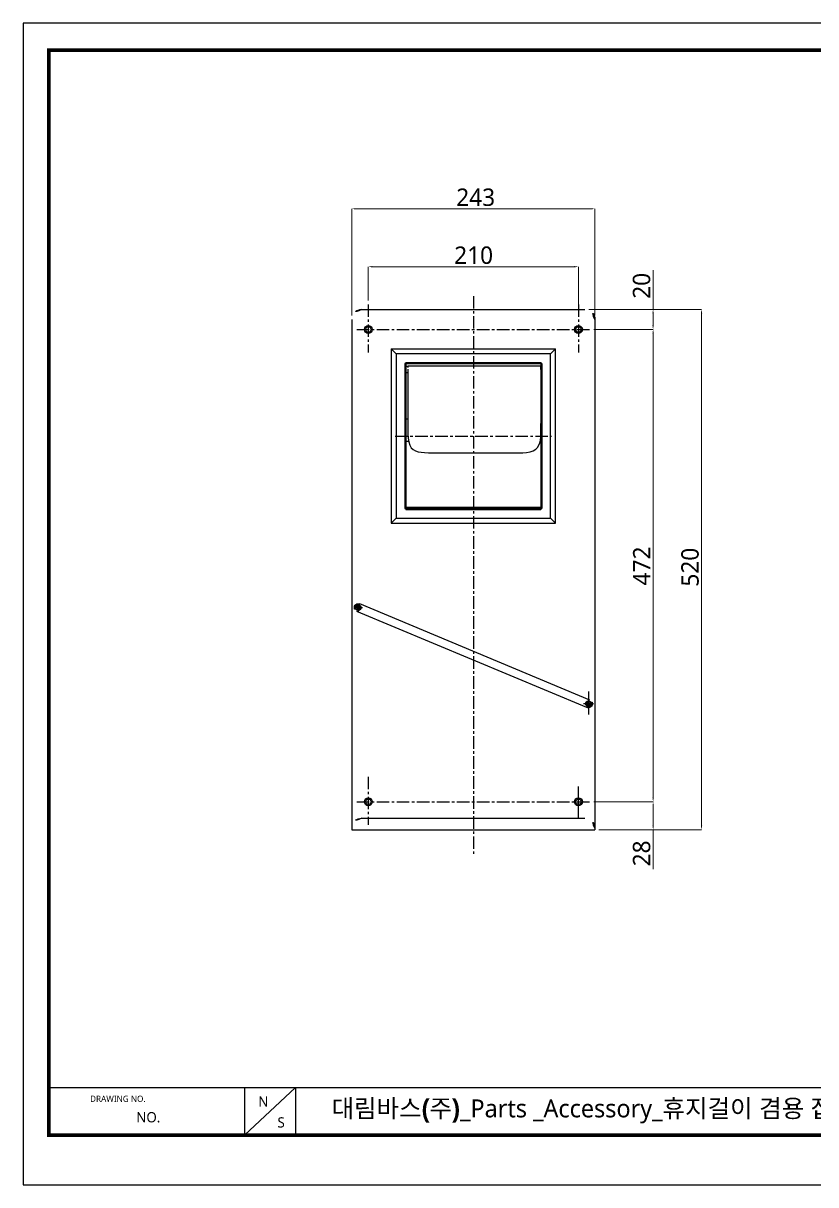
# Model space of a CAD drawing. Extents: x 16296660632 to 16296679089, y -37409619871 to -37409616839.
# Drawn here: x 16296677505 to 16296678297, y -37409618000 to -37409616839 of the extents above; entities that cross this region are included whole.
import ezdxf

# ---------------------------------------------------------------- set-up
doc = ezdxf.new("R2010")
doc.units = 0
doc.header["$LTSCALE"] = 10
doc.header["$MEASUREMENT"] = 0
doc.header["$PDMODE"] = 3
doc.header["$PDSIZE"] = -10
doc.linetypes.add('CENTER', pattern=[2, 1.25, -0.25, 0.25, -0.25])
doc.linetypes.add('HIDDEN', pattern=[0.375, 0.25, -0.125])
doc.layers.get('0').update_dxf_attribs({"linetype": 'CONTINUOUS'})
doc.layers.get('DEFPOINTS').update_dxf_attribs({"linetype": 'CONTINUOUS'})
doc.styles.add('Daelim Dimension', font='')
doc.styles.get('Daelim Dimension').set_extended_font_data('NanumGothic')
doc.dimstyles.new('DEFAULT', dxfattribs={"dimscale": 2, "dimtxt": 2, "dimasz": 2, "dimexe": 0, "dimexo": 2, "dimgap": 1, "dimtad": 1, "dimdec": 1, "dimzin": 9, "dimdsep": 46, "dimtxsty": 'Daelim Dimension', "dimcen": 0.5, "dimclrd": 252, "dimclre": 252, "dimclrt": 3, "dimadec": 1, "dimazin": 0, "dimtfac": 1, "dimtdec": 1, "dimtix": 1, "dimtmove": 0, "dimatfit": 3, "dimfxl": 1, "dimtolj": 1, "dimtzin": 1, "dimlwd": 9, "dimlwe": 9, "dimarcsym": 0})

# ---------------------------------------------------------------- blocks, each defined once
blk = doc.blocks.new('*D7')
at = {"color": 5, "lineweight": 9, "transparency": 16777216}
for p, q in [((16296677832.96335, -37409617131.391487), (16296677832.96335, -37409617024.805443)), ((16296677836.96335, -37409617024.805443), (16296678071.96335, -37409617024.805443)), ((16296678075.96335, -37409617131.391487), (16296678075.96335, -37409617024.805443))]:
    blk.add_line(p, q, dxfattribs=at)
at = {"color": 5, "transparency": 16777216}
for points in [[(16296677836.96335, -37409617024.138771), (16296677836.96335, -37409617025.472099), (16296677832.96335, -37409617024.805443)], [(16296678071.96335, -37409617024.138771), (16296678071.96335, -37409617025.472099), (16296678075.96335, -37409617024.805443)]]:
    blk.add_solid(points, dxfattribs=at)
at = {"layer": 'DEFPOINTS', "color": 0, "transparency": 16777216}
for p in [(16296678075.96335, -37409617024.805443), (16296677832.96335, -37409617135.391487), (16296678075.96335, -37409617135.391487)]:
    blk.add_point(p, dxfattribs=at)
at = {"color": 7, "transparency": 16777216, "insert": (16296677956.773849, -37409617013.326111), "char_height": 8, "attachment_point": 5, "style": 'Daelim Dimension'}
blk.add_mtext('\\A1;{\\H2.1739x;243}', dxfattribs=at)
blk = doc.blocks.new('*D8')
at = {"color": 5, "lineweight": 9, "transparency": 16777216}
for p, q in [((16296677849.46335, -37409617116.391487), (16296677849.46335, -37409617082.67704)), ((16296677853.46335, -37409617082.67704), (16296678055.46335, -37409617082.67704)), ((16296678059.46335, -37409617126.156242), (16296678059.46335, -37409617082.67704))]:
    blk.add_line(p, q, dxfattribs=at)
at = {"color": 5, "transparency": 16777216}
for points in [[(16296677853.46335, -37409617082.010384), (16296677853.46335, -37409617083.343697), (16296677849.46335, -37409617082.67704)], [(16296678055.46335, -37409617082.010384), (16296678055.46335, -37409617083.343697), (16296678059.46335, -37409617082.67704)]]:
    blk.add_solid(points, dxfattribs=at)
at = {"layer": 'DEFPOINTS', "color": 0, "transparency": 16777216}
for p in [(16296678059.46335, -37409617082.67704), (16296677849.46335, -37409617120.391487), (16296678059.46335, -37409617130.156242)]:
    blk.add_point(p, dxfattribs=at)
at = {"color": 7, "transparency": 16777216, "insert": (16296677954.70575, -37409617071.247467), "char_height": 8, "attachment_point": 5, "style": 'Daelim Dimension'}
blk.add_mtext('\\A1;{\\H2.1739x;210}', dxfattribs=at)
blk = doc.blocks.new('*D2')
at = {"color": 5, "lineweight": 9, "transparency": 16777216}
for p, q in [((16296678111.704269, -37409617145.391487), (16296678134.11392, -37409617145.391487)), ((16296678134.11392, -37409617149.391487), (16296678134.11392, -37409617613.391487)), ((16296678074.96335, -37409617617.391487), (16296678134.11392, -37409617617.391487))]:
    blk.add_line(p, q, dxfattribs=at)
at = {"color": 5, "transparency": 16777216}
for points in [[(16296678133.44726, -37409617149.391487), (16296678134.78059, -37409617149.391487), (16296678134.11392, -37409617145.391487)], [(16296678133.44726, -37409617613.391487), (16296678134.78059, -37409617613.391487), (16296678134.11392, -37409617617.391487)]]:
    blk.add_solid(points, dxfattribs=at)
at = {"layer": 'DEFPOINTS', "color": 0, "transparency": 16777216}
for p in [(16296678107.704269, -37409617145.391487), (16296678070.96335, -37409617617.391487), (16296678134.11392, -37409617617.391487)]:
    blk.add_point(p, dxfattribs=at)
at = {"color": 7, "transparency": 16777216, "insert": (16296678122.734131, -37409617381.732437), "char_height": 8, "attachment_point": 5, "rotation": 90, "style": 'Daelim Dimension'}
blk.add_mtext('\\A1;{\\H2.1739x;472}', dxfattribs=at)
blk = doc.blocks.new('*D3')
at = {"color": 5, "lineweight": 9, "transparency": 16777216}
for p, q in [((16296678069.96335, -37409617125.391487), (16296678182.541809, -37409617125.391487)), ((16296678182.541809, -37409617129.391487), (16296678182.541809, -37409617641.391487)), ((16296678079.96335, -37409617645.391487), (16296678182.541809, -37409617645.391487))]:
    blk.add_line(p, q, dxfattribs=at)
at = {"color": 5, "transparency": 16777216}
for points in [[(16296678181.875151, -37409617129.391487), (16296678183.208481, -37409617129.391487), (16296678182.541809, -37409617125.391487)], [(16296678181.875151, -37409617641.391487), (16296678183.208481, -37409617641.391487), (16296678182.541809, -37409617645.391487)]]:
    blk.add_solid(points, dxfattribs=at)
at = {"layer": 'DEFPOINTS', "color": 0, "transparency": 16777216}
for p in [(16296678065.96335, -37409617125.391487), (16296678075.96335, -37409617645.391487), (16296678182.541809, -37409617645.391487)]:
    blk.add_point(p, dxfattribs=at)
at = {"color": 7, "transparency": 16777216, "insert": (16296678171.07494, -37409617382.94236), "char_height": 8, "attachment_point": 5, "rotation": 90, "style": 'Daelim Dimension'}
blk.add_mtext('\\A1;{\\H2.1739x;520}', dxfattribs=at)
blk = doc.blocks.new('*D9')
at = {"color": 5, "lineweight": 9, "transparency": 16777216}
for p, q in [((16296678134.061529, -37409617125.391487), (16296678134.061529, -37409617086.171387)), ((16296678069.96335, -37409617125.391487), (16296678134.061529, -37409617125.391487)), ((16296678134.061529, -37409617141.391487), (16296678134.061529, -37409617129.391487)), ((16296678074.96335, -37409617145.391487), (16296678134.061529, -37409617145.391487))]:
    blk.add_line(p, q, dxfattribs=at)
at = {"color": 5, "transparency": 16777216}
for points in [[(16296678133.394859, -37409617129.391487), (16296678134.728189, -37409617129.391487), (16296678134.061529, -37409617125.391487)], [(16296678133.394859, -37409617141.391487), (16296678134.728189, -37409617141.391487), (16296678134.061529, -37409617145.391487)]]:
    blk.add_solid(points, dxfattribs=at)
at = {"layer": 'DEFPOINTS', "color": 0, "transparency": 16777216}
for p in [(16296678065.96335, -37409617125.391487), (16296678134.061529, -37409617125.391487), (16296678070.96335, -37409617145.391487)]:
    blk.add_point(p, dxfattribs=at)
at = {"color": 7, "transparency": 16777216, "insert": (16296678122.631969, -37409617101.793251), "char_height": 8, "attachment_point": 5, "rotation": 90, "style": 'Daelim Dimension'}
blk.add_mtext('\\A1;{\\H2.1739x;20}', dxfattribs=at)
blk = doc.blocks.new('*D4')
at = {"color": 5, "lineweight": 9, "transparency": 16777216}
for p, q in [((16296678074.96335, -37409617617.391487), (16296678134.16016, -37409617617.391487)), ((16296678134.16016, -37409617621.391487), (16296678134.16016, -37409617641.391487)), ((16296678079.96335, -37409617645.391487), (16296678134.16016, -37409617645.391487)), ((16296678134.16016, -37409617645.391487), (16296678134.16016, -37409617684.661346))]:
    blk.add_line(p, q, dxfattribs=at)
at = {"color": 5, "transparency": 16777216}
for points in [[(16296678133.49349, -37409617621.391487), (16296678134.82682, -37409617621.391487), (16296678134.16016, -37409617617.391487)], [(16296678133.49349, -37409617641.391487), (16296678134.82682, -37409617641.391487), (16296678134.16016, -37409617645.391487)]]:
    blk.add_solid(points, dxfattribs=at)
at = {"layer": 'DEFPOINTS', "color": 0, "transparency": 16777216}
for p in [(16296678070.96335, -37409617617.391487), (16296678075.96335, -37409617645.391487), (16296678134.16016, -37409617645.391487)]:
    blk.add_point(p, dxfattribs=at)
at = {"color": 7, "transparency": 16777216, "insert": (16296678122.693279, -37409617668.989723), "char_height": 8, "attachment_point": 5, "rotation": 90, "style": 'Daelim Dimension'}
blk.add_mtext('\\A1;{\\H2.1739x;28}', dxfattribs=at)

msp = doc.modelspace()

# ---------------------------------------------------------------- linework, layer by layer
at = {"color": 1, "linetype": 'CENTER'}
for p, q in [((16296677954.46335, -37409617111.948601), (16296677954.46335, -37409617669.411461)), ((16296677876.42297, -37409617251.891487), (16296678032.503731, -37409617251.891487))]:
    msp.add_line(p, q, dxfattribs=at)
at = {"lineweight": -3}
for p, q in [((16296677842.96335, -37409617125.391487), (16296678065.96335, -37409617125.391487)), ((16296678048.96335, -37409617125.391487), (16296678065.96335, -37409617125.391487)), ((16296677832.96335, -37409617135.391487), (16296677832.96335, -37409617640.391487)), ((16296678075.96335, -37409617135.391487), (16296678075.96335, -37409617645.391487)), ((16296677842.96335, -37409617633.869209), (16296678065.96335, -37409617633.869209)), ((16296677832.96335, -37409617640.391487), (16296677832.96335, -37409617645.391487)), ((16296677832.96335, -37409617645.391487), (16296678075.96335, -37409617645.391487))]:
    msp.add_line(p, q, dxfattribs=at)
at = {"color": 1, "linetype": 'CENTER', "lineweight": -3}
for p, q in [((16296677849.46335, -37409617120.391487), (16296677849.46335, -37409617168.391487)), ((16296678059.46335, -37409617120.391487), (16296678059.46335, -37409617168.391487)), ((16296677837.96335, -37409617145.391487), (16296678070.96335, -37409617145.391487)), ((16296677835.32865, -37409617423.390793), (16296677843.598049, -37409617423.3908)), ((16296677839.46335, -37409617419.649727), (16296677839.46335, -37409617427.131866)), ((16296678069.46316, -37409617507.310692), (16296678069.46316, -37409617530.273888)), ((16296677849.46335, -37409617592.391487), (16296677849.46335, -37409617640.391487)), ((16296677837.96335, -37409617617.391487), (16296678070.96335, -37409617617.391487))]:
    msp.add_line(p, q, dxfattribs=at)
for p, q in [((16296677872.46335, -37409617164.891487), (16296678036.46335, -37409617164.891487)), ((16296677872.46335, -37409617164.891487), (16296677872.46335, -37409617338.891487)), ((16296678036.46335, -37409617338.891487), (16296678036.46335, -37409617164.891487)), ((16296677885.963539, -37409617179.391487), (16296677885.963539, -37409617324.391487)), ((16296677886.963539, -37409617179.391487), (16296677885.963539, -37409617179.391487)), ((16296677886.96335, -37409617178.391487), (16296678021.96335, -37409617178.391487)), ((16296677886.96335, -37409617178.391487), (16296677886.96335, -37409617179.391487)), ((16296677886.96335, -37409617179.391487), (16296678021.96335, -37409617179.391487)), ((16296677886.96335, -37409617179.391487), (16296678021.96335, -37409617179.391487)), ((16296677886.96335, -37409617324.391487), (16296677886.96335, -37409617179.391487)), ((16296677886.963539, -37409617179.391487), (16296677886.963539, -37409617324.391487)), ((16296677888.96335, -37409617182.391487), (16296677886.963539, -37409617182.391487)), ((16296677889.176451, -37409617183.391487), (16296677888.96335, -37409617183.391487)), ((16296677888.96335, -37409617184.936234), (16296677888.96335, -37409617188.391487)), ((16296678021.96335, -37409617178.391487), (16296678021.96335, -37409617179.391487)), ((16296678021.96335, -37409617179.391487), (16296678021.96335, -37409617324.391487)), ((16296678022.96335, -37409617179.391487), (16296678021.96335, -37409617179.391487)), ((16296678021.96335, -37409617179.391487), (16296678021.96335, -37409617324.391487)), ((16296678022.96335, -37409617179.391487), (16296678022.96335, -37409617324.391487)), ((16296677886.963539, -37409617188.391487), (16296677888.96335, -37409617188.391487)), ((16296677888.96335, -37409617187.391487), (16296677889.078819, -37409617187.391487)), ((16296677888.96335, -37409617234.891487), (16296677886.963539, -37409617234.891487)), ((16296677886.963539, -37409617256.891487), (16296677889.717199, -37409617256.891487)), ((16296678021.21497, -37409617256.891487), (16296678021.96335, -37409617256.891487)), ((16296677913.96335, -37409617268.796097), (16296677996.96335, -37409617268.796097)), ((16296677885.963539, -37409617324.391487), (16296677886.963539, -37409617324.391487)), ((16296678021.96335, -37409617324.391487), (16296677886.96335, -37409617324.391487)), ((16296677886.96335, -37409617324.391701), (16296677886.96335, -37409617325.391701)), ((16296677886.96335, -37409617324.391701), (16296678021.96335, -37409617324.391701)), ((16296677886.96335, -37409617325.391701), (16296678021.96335, -37409617325.391701)), ((16296678021.96335, -37409617323.391487), (16296677886.963539, -37409617323.391487)), ((16296678021.96335, -37409617324.391487), (16296678022.96335, -37409617324.391487)), ((16296678021.96335, -37409617324.391701), (16296678021.96335, -37409617325.391701)), ((16296677872.46335, -37409617338.891487), (16296678036.46335, -37409617338.891487)), ((16296678067.91781, -37409617523.08091), (16296677837.9226, -37409617427.082153)), ((16296678071.008499, -37409617515.702049), (16296677841.008699, -37409617419.701363))]:
    msp.add_line(p, q)
at = {"color": 2}
for p, q in [((16296677872.46335, -37409617164.891487), (16296677877.46335, -37409617169.891487)), ((16296678031.46335, -37409617169.891487), (16296677877.46335, -37409617169.891487)), ((16296677877.46335, -37409617169.891487), (16296677877.46335, -37409617333.891487)), ((16296678031.46335, -37409617169.891487), (16296678036.46335, -37409617164.891487)), ((16296678031.46335, -37409617333.891487), (16296678031.46335, -37409617169.891487)), ((16296677877.46335, -37409617333.891487), (16296677872.46335, -37409617338.891487)), ((16296677877.46335, -37409617333.891487), (16296678031.46335, -37409617333.891487)), ((16296678036.46335, -37409617338.891487), (16296678031.46335, -37409617333.891487))]:
    msp.add_line(p, q, dxfattribs=at)
at = {"color": 1, "linetype": 'CENTER', "ltscale": 0.5}
for p, q in [((16296678074.5355, -37409617519.391487), (16296678064.39081, -37409617519.391487)), ((16296678059.46335, -37409617633.525253), (16296678059.46335, -37409617602.156242))]:
    msp.add_line(p, q, dxfattribs=at)
at = {"color": 5}
msp.add_line((16296677530.03302, -37409617902.896912), (16296678805.69519, -37409617902.896912), dxfattribs=at)
at = {"color": 5, "ltscale": 40}
for p, q in [((16296677725.574459, -37409617902.896912), (16296677725.574459, -37409617950.635231)), ((16296677725.574459, -37409617902.896912), (16296677725.574459, -37409617950.635231)), ((16296677776.666321, -37409617902.896912), (16296677725.574459, -37409617950.635231)), ((16296677776.666321, -37409617902.896912), (16296677725.574459, -37409617950.635231)), ((16296677776.666321, -37409617902.896912), (16296677776.666321, -37409617950.635231)), ((16296677776.666321, -37409617902.896912), (16296677776.666321, -37409617950.635231))]:
    msp.add_line(p, q, dxfattribs=at)
at = {"ltscale": 0.5}
msp.add_lwpolyline([(16296677504.557619, -37409618000.160339), (16296679088.83123, -37409618000.160339), (16296679088.83123, -37409616839.33316), (16296677504.557619, -37409616839.33316)], close=True, dxfattribs=at)
at = {"color": 5, "linetype": 'ByBlock', "lineweight": 200, "const_width": 3.6504}
msp.add_lwpolyline([(16296677530.03302, -37409617950.454781), (16296679063.201019, -37409617950.454781), (16296679063.201019, -37409616866.285957), (16296677530.03302, -37409616866.285957)], close=True, dxfattribs=at)
at = {"flags": 128}
for points in [[(16296678021.762739, -37409617181.991493), (16296677961.86451, -37409617181.991508), (16296677889.1653, -37409617181.991493)], [(16296678021.96335, -37409617185.273773), (16296678021.962721, -37409617184.043068), (16296678021.95052, -37409617182.990196), (16296678021.907339, -37409617182.328934), (16296678021.814011, -37409617182.014053), (16296678021.762739, -37409617182.033943)], [(16296677888.96335, -37409617238.544518), (16296677888.96361, -37409617241.907677), (16296677888.97131, -37409617245.304626), (16296677889.038811, -37409617249.691673), (16296677889.28488, -37409617253.978142), (16296677889.845831, -37409617257.758278), (16296677890.949011, -37409617261.175621), (16296677892.392771, -37409617263.529694), (16296677894.452789, -37409617265.443092), (16296677896.63265, -37409617266.645622), (16296677899.24234, -37409617267.527573), (16296677902.20352, -37409617268.122803), (16296677905.490919, -37409617268.49752), (16296677909.51092, -37409617268.723412), (16296677913.781231, -37409617268.795998), (16296677913.96335, -37409617268.796097)], [(16296677996.96335, -37409617268.796097), (16296678000.402731, -37409617268.753578), (16296678003.842119, -37409617268.610542), (16296678007.69178, -37409617268.26548), (16296678011.33947, -37409617267.614601), (16296678014.32678, -37409617266.631432), (16296678016.908541, -37409617265.122337), (16296678018.65906, -37409617263.37191), (16296678020.000389, -37409617261.125877), (16296678020.85988, -37409617258.674583), (16296678021.42083, -37409617255.857773), (16296678021.75655, -37409617252.531487), (16296678021.908609, -37409617248.91404), (16296678021.959841, -37409617244.218384), (16296678021.96335, -37409617239.294533)]]:
    msp.add_lwpolyline(points, dxfattribs=at)
at = {"color": 2}
for centre in [(16296677849.46335, -37409617145.391487), (16296678059.46335, -37409617145.391487), (16296677849.46335, -37409617617.391487), (16296678059.46335, -37409617617.391487)]:
    msp.add_circle(centre, 3.95, dxfattribs=at)
at = {"color": 1}
for centre, radius in [((16296677849.46335, -37409617145.391487), 2.75), ((16296678059.46335, -37409617145.391487), 2.75), ((16296677839.46335, -37409617423.391487), 1.75), ((16296678069.46316, -37409617519.391487), 1.75), ((16296677849.46335, -37409617617.391487), 2.75), ((16296678059.46335, -37409617617.391487), 2.75)]:
    msp.add_circle(centre, radius, dxfattribs=at)
at = {"color": 2, "linetype": 'HIDDEN', "ltscale": 0.5}
for centre in [(16296677839.46335, -37409617423.391487), (16296678069.46316, -37409617519.391487)]:
    msp.add_circle(centre, 2.75, dxfattribs=at)
at = {"lineweight": -3}
for centre, start, end in [((16296677842.96335, -37409617135.391487), 90, 180), ((16296678065.96335, -37409617135.391487), 0, 90), ((16296677842.96335, -37409617643.869209), 90, 180), ((16296678065.96335, -37409617643.869209), 0, 90)]:
    msp.add_arc(centre, 10, start, end, dxfattribs=at)
for centre, radius, start, end in [((16296677897.60161, -37409617184.160316), 8.698341, 165.900952872, 186.738177088), ((16296677839.46335, -37409617423.3908), 4, 67.273121536, 247.34454235), ((16296678069.46316, -37409617519.391487), 4, 247.273121536, 67.416013537)]:
    msp.add_arc(centre, radius, start, end)
msp.add_open_spline([(16296677888.96335, -37409617185.180901), (16296677888.96335, -37409617185.211327), (16296677888.96335, -37409617185.241737), (16296677888.96335, -37409617185.272163), (16296677888.96335, -37409617185.443703), (16296677888.96335, -37409617185.615242), (16296677888.96335, -37409617185.786774), (16296677888.96335, -37409617186.129837), (16296677888.96335, -37409617186.472923), (16296677888.96335, -37409617186.815987), (16296677888.96335, -37409617189.56057), (16296677888.96335, -37409617192.305153), (16296677888.96335, -37409617195.049744), (16296677888.96335, -37409617206.028069), (16296677888.96335, -37409617217.006393), (16296677888.96335, -37409617227.984718), (16296677888.96335, -37409617230.729301), (16296677888.96335, -37409617233.473877), (16296677888.96335, -37409617236.218468), (16296677888.96335, -37409617236.90461), (16296677888.96335, -37409617237.590752), (16296677888.96335, -37409617238.276894), (16296677888.96335, -37409617238.366112), (16296677888.96335, -37409617238.455307), (16296677888.96335, -37409617238.544518)], degree=3, knots=[19.6596280566, 19.6596280566, 19.6596280566, 19.6596280566, 19.7374063244, 19.7374063244, 19.7374063244, 20.1760153539, 20.1760153539, 20.1760153539, 21.0532334127, 21.0532334127, 21.0532334127, 28.0709778836, 28.0709778836, 28.0709778836, 56.1419557673, 56.1419557673, 56.1419557673, 63.1597002382, 63.1597002382, 63.1597002382, 64.9141363559, 64.9141363559, 64.9141363559, 65.1422291615, 65.1422291615, 65.1422291615, 65.1422291615])

# ---------------------------------------------------------------- texts
at = {"color": 5, "ltscale": 40, "style": 'Daelim Dimension'}
msp.add_text('DRAWING NO.', height=6.25194582, dxfattribs=at).set_placement((16296677571.33828, -37409617917.339569))
at = {"attachment_point": 1, "style": 'Daelim Dimension'}
for s, insert, char_height, width in [('N', (16296677739.470791, -37409617911.847023), 10.231155, 14.27868698), ('NO.', (16296677617.50462, -37409617927.564911), 10.2311551, 64.18363184), ('S', (16296677758.668909, -37409617932.700737), 10.231155, 14.27868698)]:
    msp.add_mtext(s, dxfattribs=dict(at, insert=insert, char_height=char_height, width=width))
at = {"color": 2, "insert": (16296677812.67144, -37409617914.875511), "char_height": 17.9380656, "width": 977.02734779, "attachment_point": 1, "style": 'Daelim Dimension'}
msp.add_mtext('{\\fPretendard Variable SemiBold|b0|i0|c129|p2;대림바스(주)}_Parts _Accessory_{\\fGulim|b0|i0|c129|p50;휴지걸이 겸용 잡지꽂이 }({\\fGulim|b0|i0|c129|p50;매립형})_DL A9041', dxfattribs=at)

# ---------------------------------------------------------------- dimensions: what is measured, and where the dimension line sits
at = {"color": 5}
for base, p1, p2, picture, middle in [((16296678075.96335, -37409617024.805443), (16296677832.96335, -37409617135.391487), (16296678075.96335, -37409617135.391487), '*D7', (16296677956.773849, -37409617024.805443)), ((16296678059.46335, -37409617082.67704), (16296677849.46335, -37409617120.391487), (16296678059.46335, -37409617130.156242), '*D8', (16296677954.70575, -37409617082.67704))]:
    dim = msp.add_linear_dim(base=base, p1=p1, p2=p2, text='{\\H2.1739x;<>}', dimstyle='DEFAULT', override={"dimtxt": 4, "dimclrd": 5, "dimclre": 5, "dimclrt": 7}, dxfattribs=at)
    dim.commit()
    dim.dimension.update_dxf_attribs({"geometry": picture, "text_midpoint": middle, "dimtype": 160})
for base, p1, p2, picture, middle in [((16296678134.061529, -37409617125.391487), (16296678070.96335, -37409617145.391487), (16296678065.96335, -37409617125.391487), '*D9', (16296678134.061529, -37409617101.793251)), ((16296678182.541809, -37409617645.391487), (16296678065.96335, -37409617125.391487), (16296678075.96335, -37409617645.391487), '*D3', (16296678182.541821, -37409617382.94236)), ((16296678134.11392, -37409617617.391487), (16296678107.704269, -37409617145.391487), (16296678070.96335, -37409617617.391487), '*D2', (16296678134.11393, -37409617381.732437)), ((16296678134.16016, -37409617645.391487), (16296678070.96335, -37409617617.391487), (16296678075.96335, -37409617645.391487), '*D4', (16296678134.16016, -37409617668.989723))]:
    dim = msp.add_linear_dim(base=base, p1=p1, p2=p2, angle=90, text='{\\H2.1739x;<>}', dimstyle='DEFAULT', override={"dimtxt": 4, "dimclrd": 5, "dimclre": 5, "dimclrt": 7}, dxfattribs=at)
    dim.commit()
    dim.dimension.update_dxf_attribs({"geometry": picture, "text_midpoint": middle, "dimtype": 160})

doc.saveas('drawing.dxf')
